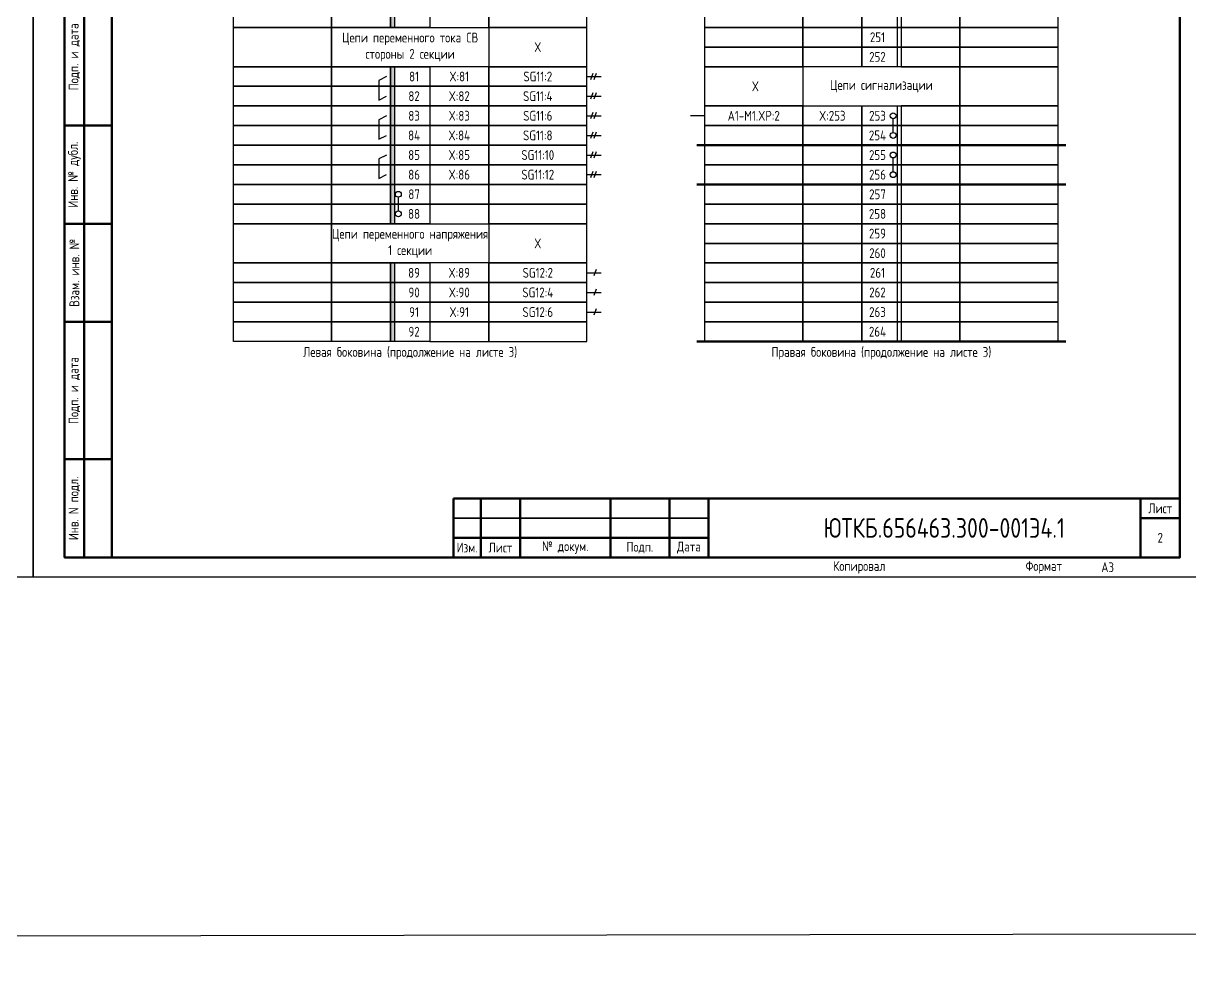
# Model space of a CAD drawing. Header units: millimetres. Extents: x -1245 to 5086, y -99 to 618.
# Drawn here: x 4074.5 to 4371.5, y -99 to 141.1 of the extents above; entities that cross this region are included whole.
import ezdxf

# ---------------------------------------------------------------- set-up
doc = ezdxf.new("R2010")
doc.units = ezdxf.units.MM
doc.styles.add('Gost_type_A', font='GOST_A.TTF')

# ---------------------------------------------------------------- blocks, each defined once
blk = doc.blocks.new('Штамп левый нижний')
at = {"lineweight": 50}
for points in [[(-12, 145), (-7, 145), (-7, 110), (-12, 110)], [(-7, 145), (0, 145), (0, 110), (-7, 110)], [(-12, 110), (-7, 110), (-7, 85), (-12, 85)], [(-7, 110), (0, 110), (0, 85), (-7, 85)], [(-12, 85), (-7, 85), (-7, 60), (-12, 60)], [(-7, 85), (0, 85), (0, 60), (-7, 60)], [(-12, 60), (-7, 60), (-7, 25), (-12, 25)], [(-7, 60), (0, 60), (0, 25), (-7, 25)], [(-12, 25), (-7, 25), (-7, 0), (-12, 0)], [(-7, 25), (0, 25), (0, 0), (-7, 0)]]:
    blk.add_lwpolyline(points, close=True, dxfattribs=at)
at = {"char_height": 2.5, "attachment_point": 5, "rotation": 90, "style": 'Gost_type_A'}
for s, insert, width in [('Подп. и дата', (-9.5, 127.5), 35), ('Инв. № дубл.', (-9.5, 97.5), 25), ('Взам. инв. №', (-9.5, 72.5), 25), ('Подп. и дата', (-9.5, 42.5), 35), ('Инв. N подл.', (-9.5, 12.5), 25)]:
    blk.add_mtext(s, dxfattribs=dict(at, insert=insert, width=width))
blk = doc.blocks.new('Штамп малый нижний')
at = {"lineweight": 50}
for points in [[(-185, 15), (-178, 15), (-178, 5), (-185, 5)], [(-178, 15), (-168, 15), (-168, 5), (-178, 5)], [(-168, 15), (-145, 15), (-145, 5), (-168, 5)], [(-145, 15), (-130, 15), (-130, 5), (-145, 5)], [(-130, 15), (-120, 15), (-120, 5), (-130, 5)], [(-120, 15), (-10, 15), (-10, 0), (-120, 0)], [(-10, 15), (0, 15), (0, 10), (-10, 10)], [(-10, 10), (0, 10), (0, 0), (-10, 0)], [(-185, 5), (-178, 5), (-178, 0), (-185, 0)], [(-178, 5), (-168, 5), (-168, 0), (-178, 0)], [(-168, 5), (-145, 5), (-145, 0), (-168, 0)], [(-145, 5), (-130, 5), (-130, 0), (-145, 0)], [(-130, 5), (-120, 5), (-120, 0), (-130, 0)]]:
    blk.add_lwpolyline(points, close=True, dxfattribs=at)
for points in [[(-185, 15), (-178, 15), (-178, 10), (-185, 10)], [(-178, 15), (-168, 15), (-168, 10), (-178, 10)], [(-168, 15), (-145, 15), (-145, 10), (-168, 10)], [(-145, 15), (-130, 15), (-130, 10), (-145, 10)], [(-130, 15), (-120, 15), (-120, 10), (-130, 10)], [(-185, 10), (-178, 10), (-178, 5), (-185, 5)], [(-178, 10), (-168, 10), (-168, 5), (-178, 5)], [(-168, 10), (-145, 10), (-145, 5), (-168, 5)], [(-145, 10), (-130, 10), (-130, 5), (-145, 5)], [(-130, 10), (-120, 10), (-120, 5), (-130, 5)]]:
    blk.add_lwpolyline(points, close=True)
at = {"char_height": 2.5, "style": 'Gost_type_A'}
for s, insert, width, attachment_point in [('Лист', (-5, 12.5), 10, 5), ('Изм.', (-181.5, 2.5), 7, 5), ('Лист', (-173, 2.5), 10, 5), ('№ докум.', (-156.5, 2.5), 23, 5), ('Подп.', (-137.5, 2.5), 15, 5), ('Дата', (-125, 2.5), 10, 5), ('Копировал', (-75, -2.53), 13.1202, 6), ('Формат', (-30, -2.53), 13.1202, 6)]:
    blk.add_mtext(s, dxfattribs=dict(at, insert=insert, width=width, attachment_point=attachment_point))

msp = doc.modelspace()

# ---------------------------------------------------------------- hatches: boundary and pattern name
h = msp.add_hatch(color=256)
h.dxf.hatch_style = 1
h.paths.add_polyline_path([(4169, 180), (4168, 180), (4168, 140), (4169, 140)])
h = msp.add_hatch(color=256)
h.dxf.hatch_style = 1
h.paths.add_polyline_path([(4169, 130), (4168, 130), (4168, 90), (4169, 90)])
h = msp.add_hatch(color=256)
h.dxf.hatch_style = 1
h.paths.add_polyline_path([(4169, 80), (4168, 80), (4168, 60), (4169, 60)])

# ---------------------------------------------------------------- linework, layer by layer
for p, q in [((4297, 390), (4297, 130)), ((4219.54, 128.31), (4218.96, 126.69)), ((4220.33, 128.31), (4219.75, 126.69)), ((4218, 127.5), (4221.62, 127.5)), ((4218, 122.5), (4221.62, 122.5)), ((4219.54, 123.31), (4218.96, 121.69)), ((4220.33, 123.31), (4219.75, 121.69)), ((4297, 120), (4297, 60)), ((4218, 117.5), (4221.62, 117.5)), ((4219.54, 118.31), (4218.96, 116.69)), ((4220.33, 118.31), (4219.75, 116.69)), ((4248, 117.5), (4244.38, 117.5)), ((4296, 113.25), (4296, 116.75)), ((4219.54, 113.31), (4218.96, 111.69)), ((4220.33, 113.31), (4219.75, 111.69)), ((4218, 112.5), (4221.62, 112.5)), ((4218, 107.5), (4221.62, 107.5)), ((4219.54, 108.31), (4218.96, 106.69)), ((4220.33, 108.31), (4219.75, 106.69)), ((4296, 103.25), (4296, 106.75)), ((4218, 102.5), (4221.62, 102.5)), ((4219.54, 103.31), (4218.96, 101.69)), ((4220.33, 103.31), (4219.75, 101.69)), ((4170, 93.25), (4170, 96.75)), ((4218, 77.5), (4221.62, 77.5)), ((4220.33, 78.31), (4219.75, 76.69)), ((4218, 72.5), (4221.62, 72.5)), ((4220.33, 73.31), (4219.75, 71.69)), ((4220.33, 68.31), (4219.75, 66.69)), ((4218, 67.5), (4221.62, 67.5))]:
    msp.add_line(p, q)
at = {"lineweight": 50}
for p, q in [((4246, 110), (4340, 110)), ((4246, 100), (4340, 100)), ((4246, 60), (4340, 60))]:
    msp.add_line(p, q, dxfattribs=at)
at = {"color": 3}
msp.add_lwpolyline([(-1245, 609), (5086, 618), (5086, -90), (-1245, -99)], close=True, dxfattribs=at)
for points in [[(4077, 420), (4077, 0), (3780, 0), (3780, 420)], [(4374, 420), (4374, 0), (4077, 0), (4077, 420)], [(4128, 145), (4153, 145), (4153, 140), (4128, 140)], [(4153, 145), (4168, 145), (4168, 140), (4153, 140)], [(4168, 145), (4178, 145), (4178, 140), (4168, 140)], [(4193, 145), (4178, 145), (4178, 140), (4193, 140)], [(4218, 145), (4193, 145), (4193, 140), (4218, 140)], [(4248, 145), (4273, 145), (4273, 140), (4248, 140)], [(4273, 145), (4288, 145), (4288, 140), (4273, 140)], [(4288, 145), (4298, 145), (4298, 140), (4288, 140)], [(4313, 145), (4298, 145), (4298, 140), (4313, 140)], [(4338, 145), (4313, 145), (4313, 140), (4338, 140)], [(4128, 140), (4153, 140), (4153, 130), (4128, 130)], [(4153, 140), (4193, 140), (4193, 130), (4153, 130)], [(4218, 140), (4193, 140), (4193, 130), (4218, 130)], [(4248, 140), (4273, 140), (4273, 135), (4248, 135)], [(4273, 140), (4288, 140), (4288, 135), (4273, 135)], [(4288, 140), (4298, 140), (4298, 135), (4288, 135)], [(4313, 140), (4298, 140), (4298, 135), (4313, 135)], [(4338, 140), (4313, 140), (4313, 135), (4338, 135)], [(4248, 135), (4273, 135), (4273, 130), (4248, 130)], [(4273, 135), (4288, 135), (4288, 130), (4273, 130)], [(4288, 135), (4298, 135), (4298, 130), (4288, 130)], [(4313, 135), (4298, 135), (4298, 130), (4313, 130)], [(4338, 135), (4313, 135), (4313, 130), (4338, 130)], [(4128, 130), (4153, 130), (4153, 125), (4128, 125)], [(4153, 130), (4168, 130), (4168, 125), (4153, 125)], [(4168, 130), (4178, 130), (4178, 125), (4168, 125)], [(4193, 130), (4178, 130), (4178, 125), (4193, 125)], [(4218, 130), (4193, 130), (4193, 125), (4218, 125)], [(4248, 130), (4273, 130), (4273, 120), (4248, 120)], [(4313, 130), (4273, 130), (4273, 120), (4313, 120)], [(4338, 130), (4313, 130), (4313, 120), (4338, 120)], [(4128, 125), (4153, 125), (4153, 120), (4128, 120)], [(4153, 125), (4168, 125), (4168, 120), (4153, 120)], [(4168, 125), (4178, 125), (4178, 120), (4168, 120)], [(4193, 125), (4178, 125), (4178, 120), (4193, 120)], [(4218, 125), (4193, 125), (4193, 120), (4218, 120)], [(4128, 120), (4153, 120), (4153, 115), (4128, 115)], [(4153, 120), (4168, 120), (4168, 115), (4153, 115)], [(4168, 120), (4178, 120), (4178, 115), (4168, 115)], [(4193, 120), (4178, 120), (4178, 115), (4193, 115)], [(4218, 120), (4193, 120), (4193, 115), (4218, 115)], [(4248, 120), (4273, 120), (4273, 115), (4248, 115)], [(4273, 120), (4288, 120), (4288, 115), (4273, 115)], [(4288, 120), (4298, 120), (4298, 115), (4288, 115)], [(4313, 120), (4298, 120), (4298, 115), (4313, 115)], [(4338, 120), (4313, 120), (4313, 115), (4338, 115)], [(4128, 115), (4153, 115), (4153, 110), (4128, 110)], [(4153, 115), (4168, 115), (4168, 110), (4153, 110)], [(4168, 115), (4178, 115), (4178, 110), (4168, 110)], [(4193, 115), (4178, 115), (4178, 110), (4193, 110)], [(4218, 115), (4193, 115), (4193, 110), (4218, 110)], [(4248, 115), (4273, 115), (4273, 110), (4248, 110)], [(4273, 115), (4288, 115), (4288, 110), (4273, 110)], [(4288, 115), (4298, 115), (4298, 110), (4288, 110)], [(4313, 115), (4298, 115), (4298, 110), (4313, 110)], [(4338, 115), (4313, 115), (4313, 110), (4338, 110)], [(4128, 110), (4153, 110), (4153, 105), (4128, 105)], [(4153, 110), (4168, 110), (4168, 105), (4153, 105)], [(4168, 110), (4178, 110), (4178, 105), (4168, 105)], [(4193, 110), (4178, 110), (4178, 105), (4193, 105)], [(4218, 110), (4193, 110), (4193, 105), (4218, 105)], [(4248, 110), (4273, 110), (4273, 105), (4248, 105)], [(4273, 110), (4288, 110), (4288, 105), (4273, 105)], [(4288, 110), (4298, 110), (4298, 105), (4288, 105)], [(4313, 110), (4298, 110), (4298, 105), (4313, 105)], [(4338, 110), (4313, 110), (4313, 105), (4338, 105)], [(4128, 105), (4153, 105), (4153, 100), (4128, 100)], [(4153, 105), (4168, 105), (4168, 100), (4153, 100)], [(4168, 105), (4178, 105), (4178, 100), (4168, 100)], [(4193, 105), (4178, 105), (4178, 100), (4193, 100)], [(4218, 105), (4193, 105), (4193, 100), (4218, 100)], [(4248, 105), (4273, 105), (4273, 100), (4248, 100)], [(4273, 105), (4288, 105), (4288, 100), (4273, 100)], [(4288, 105), (4298, 105), (4298, 100), (4288, 100)], [(4313, 105), (4298, 105), (4298, 100), (4313, 100)], [(4338, 105), (4313, 105), (4313, 100), (4338, 100)], [(4128, 100), (4153, 100), (4153, 95), (4128, 95)], [(4153, 100), (4168, 100), (4168, 95), (4153, 95)], [(4168, 100), (4178, 100), (4178, 95), (4168, 95)], [(4193, 100), (4178, 100), (4178, 95), (4193, 95)], [(4218, 100), (4193, 100), (4193, 95), (4218, 95)], [(4248, 100), (4273, 100), (4273, 95), (4248, 95)], [(4273, 100), (4288, 100), (4288, 95), (4273, 95)], [(4288, 100), (4298, 100), (4298, 95), (4288, 95)], [(4313, 100), (4298, 100), (4298, 95), (4313, 95)], [(4338, 100), (4313, 100), (4313, 95), (4338, 95)], [(4128, 95), (4153, 95), (4153, 90), (4128, 90)], [(4153, 95), (4168, 95), (4168, 90), (4153, 90)], [(4168, 95), (4178, 95), (4178, 90), (4168, 90)], [(4193, 95), (4178, 95), (4178, 90), (4193, 90)], [(4218, 95), (4193, 95), (4193, 90), (4218, 90)], [(4248, 95), (4273, 95), (4273, 90), (4248, 90)], [(4273, 95), (4288, 95), (4288, 90), (4273, 90)], [(4288, 95), (4298, 95), (4298, 90), (4288, 90)], [(4313, 95), (4298, 95), (4298, 90), (4313, 90)], [(4338, 95), (4313, 95), (4313, 90), (4338, 90)], [(4128, 90), (4153, 90), (4153, 80), (4128, 80)], [(4153, 90), (4193, 90), (4193, 80), (4153, 80)], [(4218, 90), (4193, 90), (4193, 80), (4218, 80)], [(4248, 90), (4273, 90), (4273, 85), (4248, 85)], [(4273, 90), (4288, 90), (4288, 85), (4273, 85)], [(4288, 90), (4298, 90), (4298, 85), (4288, 85)], [(4313, 90), (4298, 90), (4298, 85), (4313, 85)], [(4338, 90), (4313, 90), (4313, 85), (4338, 85)], [(4248, 85), (4273, 85), (4273, 80), (4248, 80)], [(4273, 85), (4288, 85), (4288, 80), (4273, 80)], [(4288, 85), (4298, 85), (4298, 80), (4288, 80)], [(4313, 85), (4298, 85), (4298, 80), (4313, 80)], [(4338, 85), (4313, 85), (4313, 80), (4338, 80)], [(4128, 80), (4153, 80), (4153, 75), (4128, 75)], [(4153, 80), (4168, 80), (4168, 75), (4153, 75)], [(4168, 80), (4178, 80), (4178, 75), (4168, 75)], [(4193, 80), (4178, 80), (4178, 75), (4193, 75)], [(4218, 80), (4193, 80), (4193, 75), (4218, 75)], [(4248, 80), (4273, 80), (4273, 75), (4248, 75)], [(4273, 80), (4288, 80), (4288, 75), (4273, 75)], [(4288, 80), (4298, 80), (4298, 75), (4288, 75)], [(4313, 80), (4298, 80), (4298, 75), (4313, 75)], [(4338, 80), (4313, 80), (4313, 75), (4338, 75)], [(4128, 75), (4153, 75), (4153, 70), (4128, 70)], [(4153, 75), (4168, 75), (4168, 70), (4153, 70)], [(4168, 75), (4178, 75), (4178, 70), (4168, 70)], [(4193, 75), (4178, 75), (4178, 70), (4193, 70)], [(4218, 75), (4193, 75), (4193, 70), (4218, 70)], [(4248, 75), (4273, 75), (4273, 70), (4248, 70)], [(4273, 75), (4288, 75), (4288, 70), (4273, 70)], [(4288, 75), (4298, 75), (4298, 70), (4288, 70)], [(4313, 75), (4298, 75), (4298, 70), (4313, 70)], [(4338, 75), (4313, 75), (4313, 70), (4338, 70)], [(4128, 70), (4153, 70), (4153, 65), (4128, 65)], [(4153, 70), (4168, 70), (4168, 65), (4153, 65)], [(4168, 70), (4178, 70), (4178, 65), (4168, 65)], [(4193, 70), (4178, 70), (4178, 65), (4193, 65)], [(4218, 70), (4193, 70), (4193, 65), (4218, 65)], [(4248, 70), (4273, 70), (4273, 65), (4248, 65)], [(4273, 70), (4288, 70), (4288, 65), (4273, 65)], [(4288, 70), (4298, 70), (4298, 65), (4288, 65)], [(4313, 70), (4298, 70), (4298, 65), (4313, 65)], [(4338, 70), (4313, 70), (4313, 65), (4338, 65)], [(4128, 65), (4153, 65), (4153, 60), (4128, 60)], [(4153, 65), (4168, 65), (4168, 60), (4153, 60)], [(4168, 65), (4178, 65), (4178, 60), (4168, 60)], [(4193, 65), (4178, 65), (4178, 60), (4193, 60)], [(4218, 65), (4193, 65), (4193, 60), (4218, 60)], [(4248, 65), (4273, 65), (4273, 60), (4248, 60)], [(4273, 65), (4288, 65), (4288, 60), (4273, 60)], [(4288, 65), (4298, 65), (4298, 60), (4288, 60)], [(4313, 65), (4298, 65), (4298, 60), (4313, 60)], [(4338, 65), (4313, 65), (4313, 60), (4338, 60)]]:
    msp.add_lwpolyline(points, close=True)
at = {"lineweight": 50}
msp.add_lwpolyline([(4369, 415), (4369, 5), (4097, 5), (4097, 415)], close=True, dxfattribs=at)
for points in [[(4168, 140), (4168, 180), (4169, 180), (4169, 140)], [(4168, 90), (4168, 130), (4169, 130), (4169, 90)], [(4167, 127.5), (4165, 126.5), (4165, 121.5), (4167, 122.5)], [(4167, 117.5), (4165, 116.5), (4165, 111.5), (4167, 112.5)], [(4167, 107.5), (4165, 106.5), (4165, 101.5), (4167, 102.5)], [(4168, 60), (4168, 80), (4169, 80), (4169, 60)]]:
    msp.add_lwpolyline(points)
for centre in [(4296, 117.5), (4296, 112.5), (4296, 107.5), (4296, 102.5), (4170, 97.5), (4170, 92.5)]:
    msp.add_circle(centre, 0.75)

# ---------------------------------------------------------------- block references
for name, p in [('Штамп левый нижний', (4097, 5)), ('Штамп малый нижний', (4369, 5))]:
    msp.add_blockref(name, p)

# ---------------------------------------------------------------- texts
at = {"style": 'Gost_type_A'}
for s, insert, char_height, width, attachment_point in [('Цепи переменного тока СВ\\Pстороны 2 секции', (4173, 135), 2.5, 40, 5), ('X', (4205.5, 135), 2.5, 25, 5), ('SG11:2', (4205.5, 127.5), 2.5, 25, 5), ('X', (4260.91, 125), 2.5, 25, 5), ('Цепи сигнализации', (4293, 125), 2.5, 40, 5), ('SG11:4', (4205.5, 122.5), 2.5, 25, 5), ('SG11:6', (4205.5, 117.5), 2.5, 25, 5), ('A1-M1.XP:2', (4260.5, 117.5), 2.5, 25, 5), ('SG11:8', (4205.5, 112.5), 2.5, 25, 5), ('SG11:10', (4205.5, 107.5), 2.5, 25, 5), ('SG11:12', (4205.5, 102.5), 2.5, 25, 5), ('Цепи переменного напряжения 1 секции', (4173, 85), 2.5, 40, 5), ('X', (4205.5, 85), 2.5, 25, 5), ('SG12:2', (4205.5, 77.5), 2.5, 25, 5), ('SG12:4', (4205.5, 72.5), 2.5, 25, 5), ('SG12:6', (4205.5, 67.5), 2.5, 25, 5), ('Левая боковина (продолжение на листе 3)', (4173, 57), 2.5, 90, 5), ('Правая боковина (продолжение на листе 3)', (4293, 57), 2.5, 90, 5), ('ЮТКБ.656463.300-001Э4.1', (4309, 12.5), 5, 120, 5), ('2', (4364, 10), 2.5, 10, 5), ('A3', (4349, 2.5), 2.5, 20, 4), ('A3', (4349, 2.5), 2.5, 20, 4)]:
    msp.add_mtext(s, dxfattribs=dict(at, insert=insert, char_height=char_height, width=width, attachment_point=attachment_point))
at = {"ltscale": 10, "char_height": 2.5, "attachment_point": 5, "style": 'Gost_type_A'}
for s, insert, width in [('251', (4292, 137.5), 8), ('252', (4292, 132.5), 8), ('81', (4174, 127.5), 8), ('X:81', (4185.5, 127.5), 15), ('82', (4174, 122.5), 8), ('X:82', (4185.5, 122.5), 15), ('83', (4174, 117.5), 8), ('X:83', (4185.5, 117.5), 15), ('X:253', (4280.5, 117.5), 15), ('253', (4292, 117.5), 8), ('84', (4174, 112.5), 8), ('X:84', (4185.5, 112.5), 15), ('254', (4292, 112.5), 8), ('85', (4174, 107.5), 8), ('X:85', (4185.5, 107.5), 15), ('255', (4292, 107.5), 8), ('86', (4174, 102.5), 8), ('X:86', (4185.5, 102.5), 15), ('256', (4292, 102.5), 8), ('87', (4174, 97.5), 8), ('257', (4292, 97.5), 8), ('88', (4174, 92.5), 8), ('258', (4292, 92.5), 8), ('259', (4292, 87.5), 8), ('260', (4292, 82.5), 8), ('89', (4174, 77.5), 8), ('X:89', (4185.5, 77.5), 15), ('261', (4292, 77.5), 8), ('90', (4174, 72.5), 8), ('X:90', (4185.5, 72.5), 15), ('262', (4292, 72.5), 8), ('91', (4174, 67.5), 8), ('X:91', (4185.5, 67.5), 15), ('263', (4292, 67.5), 8), ('92', (4174, 62.5), 8), ('264', (4292, 62.5), 8)]:
    msp.add_mtext(s, dxfattribs=dict(at, insert=insert, width=width))

doc.saveas('drawing.dxf')
